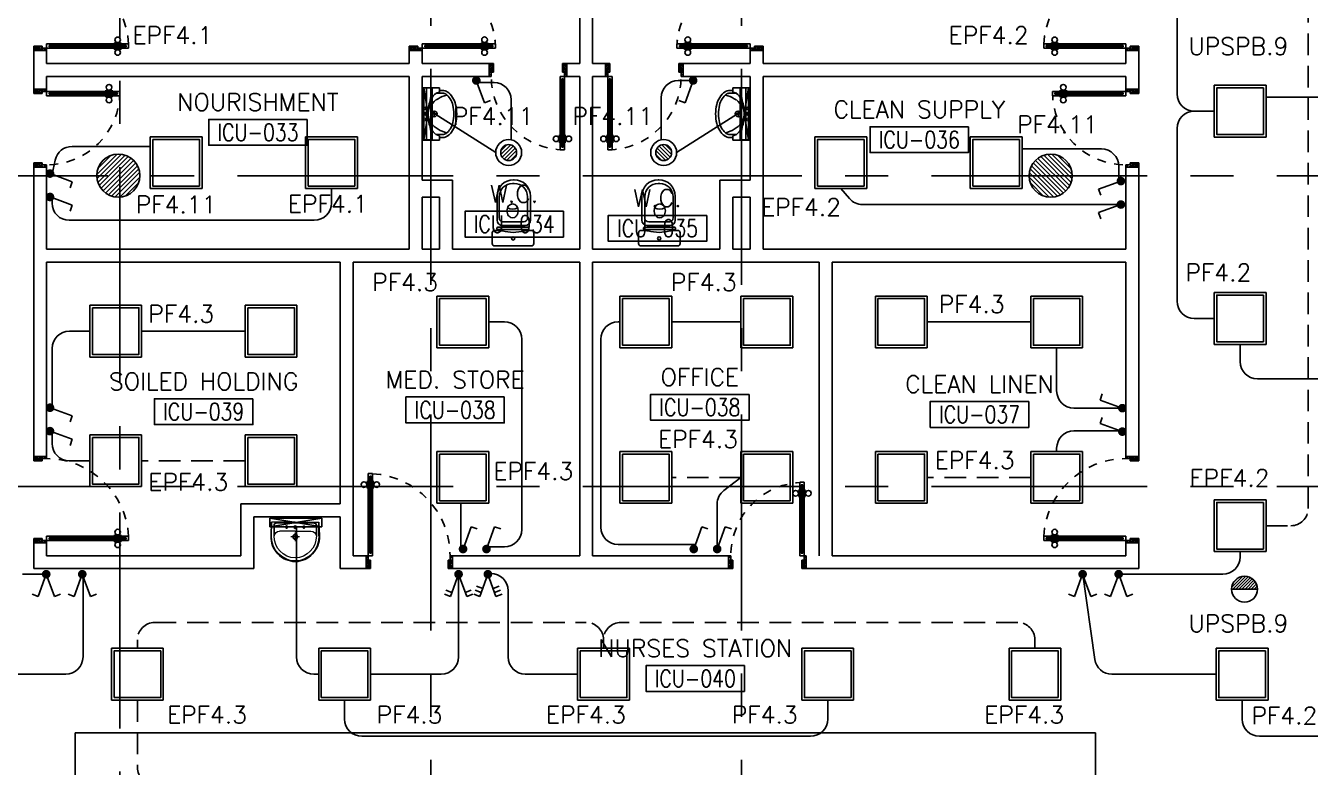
# Model space of a CAD drawing. Extents: x -0.3 to 91.9, y -1.1 to 78.4.
# Drawn here: x 61.9 to 76.78, y 13.3 to 21.89 of the extents above; entities that cross this region are included whole.
import ezdxf
from ezdxf.enums import TextEntityAlignment as Align

# ---------------------------------------------------------------- set-up
doc = ezdxf.new("R2010")
doc.units = 0
doc.header["$MEASUREMENT"] = 0
for name, pattern in [('CENTERX2', [4, 2.5, -0.5, 0.5, -0.5]), ('DASHED', [0.75, 0.5, -0.25]), ('HIDDEN', [0.375, 0.25, -0.125])]:
    doc.linetypes.add(name, pattern=pattern)
doc.layers.get('0').update_dxf_attribs({"linetype": 'CONTINUOUS'})
for name, color, linetype in [('A_COUNTER', 7, 'CONTINUOUS'), ('AXES', 11, 'CENTERX2'), ('DOOR', 7, 'CONTINUOUS'), ('E-CLINE', 4, 'CONTINUOUS'), ('E-HLINE', 4, 'HIDDEN'), ('E-LITE', 4, 'CONTINUOUS'), ('E-SWITCH', 4, 'CONTINUOUS'), ('E-TEXT', 4, 'CONTINUOUS'), ('E-TRXT', 4, 'CONTINUOUS'), ('EL-LITE', 4, 'CONTINUOUS'), ('FIX', 11, 'CONTINUOUS'), ('HAT', 11, 'CONTINUOUS'), ('Locker', 11, 'CONTINUOUS'), ('RM-BOX', 11, 'CONTINUOUS'), ('RM-NAME', 11, 'CONTINUOUS'), ('RM-NO', 11, 'CONTINUOUS'), ('SUNI-FUR', 11, 'CONTINUOUS'), ('WALL', 11, 'CONTINUOUS')]:
    doc.layers.add(name, color=color, linetype=linetype)
doc.styles.add('ROMANS', font='ROMANS.shx', dxfattribs={"width": 0.6})

# ---------------------------------------------------------------- blocks, each defined once
blk = doc.blocks.new('DOOR90')
at = {"layer": 'DOOR', "color": 0, "linetype": 'ByBlock'}
for p, q in [((-150, 0), (-150, -25)), ((-150, 0), (0, 0)), ((0, -50), (0, 0)), ((-1000, -25), (-1000, -75)), ((-1000, -75), (-1000, -25)), ((-950, -25), (-1000, -25)), ((-950, -75), (-1000, -75)), ((-970, -42), (-970, -58)), ((-950, -42), (-970, -42)), ((-950, -58), (-970, -58)), ((-950, -25), (-950, -42)), ((-950, -58), (-950, -75)), ((-918, -25), (-918, -18)), ((-828, -18), (-918, -18)), ((-918, -75), (-918, -82)), ((-828, -82), (-918, -82)), ((-905, -18), (-905, -9)), ((-905, -9), (-840, -9)), ((-905, -18), (-840, -18)), ((-905, -82), (-905, -91)), ((-905, -82), (-840, -82)), ((-905, -91), (-840, -91)), ((-840, -18), (-840, -9)), ((-840, -82), (-840, -91)), ((-828, -25), (-828, -18)), ((-828, -75), (-828, -82)), ((-200, -42), (-200, -25)), ((-200, -25), (-150, -25)), ((-180, -42), (-200, -42)), ((-200, -75), (-200, -58)), ((-200, -58), (-180, -58)), ((-150, -75), (-200, -75)), ((-180, -58), (-180, -42)), ((-150, -75), (-150, -25)), ((-150, -25), (-100, -25)), ((-100, -25), (-100, -50)), ((-100, -50), (0, -50)), ((-150, -900), (-150, -875)), ((-150, -875), (-100, -875)), ((-100, -850), (0, -850)), ((-100, -875), (-100, -850)), ((0, -850), (0, -900)), ((0, -900), (-150, -900)), ((-150, -900), (0, -900))]:
    blk.add_line(p, q, dxfattribs=at)
at = {"layer": 'DOOR', "color": 9, "linetype": 'ByBlock'}
for p, q in [((0, -50), (-114, 0)), ((0, -50), (-40, 0)), ((0, -50), (-100, -37)), ((0, -850), (-114, -900)), ((0, -850), (-100, -863)), ((0, -850), (-40, -900))]:
    blk.add_line(p, q, dxfattribs=at)
at = {"layer": 'DOOR', "linetype": 'ByBlock'}
for p, q in [((-200, -25), (-950, -25)), ((-200, -42), (-950, -42)), ((-200, -58), (-950, -58)), ((-950, -75), (-200, -75))]:
    blk.add_line(p, q, dxfattribs=at)
at = {"layer": 'DOOR', "color": 0, "linetype": 'ByBlock'}
for centre in [(-873, 24), (-873, -124)]:
    blk.add_circle(centre, 32.4, dxfattribs=at)
at = {"layer": 'DOOR', "color": 9, "linetype": 'ByBlock'}
for centre, radius, start, end in [((0, -50), 154, 161.1053, 166.2858), ((0, -50), 134, 158.1598, 169.28), ((0, -50), 94.4, 148.0182, 180), ((0, -50), 74.4, 137.7764, 180), ((0, -50), 114, 154.0838, 167.3774), ((0, -50), 54.4, 113.2074, 180), ((0, -50), 34.4, 90, 180), ((0, -50), 14.4, 90, 180), ((0, -850), 154, 193.7142, 198.8947), ((0, -850), 134, 190.72, 201.8402), ((0, -850), 94.4, 180, 211.9818), ((0, -850), 74.4, 180, 222.2236), ((0, -850), 54.4, 180, 246.7926), ((0, -850), 34.4, 180, 270), ((0, -850), 14.4, 180, 270)]:
    blk.add_arc(centre, radius, start, end, dxfattribs=at)
at = {"layer": 'DOOR', "linetype": 'HIDDEN', "ltscale": 0.5}
blk.add_arc((-150, -25), 850, 180, 270, dxfattribs=at)
blk = doc.blocks.new('3')
at = {"layer": 'FIX', "linetype": 'Continuous'}
for p, q in [((-0.304, -0.192), (-0.304, 0)), ((-0.304, 0), (0.304, 0)), ((0.304, 0), (0.304, -0.192)), ((-0.304, -0.039), (0.304, -0.039)), ((-0.032, -0.13), (0.032, -0.13)), ((-0.016, -0.021), (0.015, -0.021)), ((0, -0.005), (0, -0.037)), ((0, -0.098), (0, -0.162)), ((-0.254, -0.192), (-0.304, -0.192)), ((-0.271, -0.192), (-0.271, -0.228)), ((-0.239, -0.15), (-0.254, -0.192)), ((-0.239, -0.15), (-0.239, -0.228)), ((0.254, -0.192), (0.239, -0.15)), ((0.239, -0.228), (0.239, -0.15)), ((0.304, -0.192), (0.254, -0.192)), ((0.271, -0.228), (0.271, -0.192))]:
    blk.add_line(p, q, dxfattribs=at)
for centre, radius in [((-0.065, -0.021), 0.0124), ((0, -0.13), 0.0325), ((0, -0.021), 0.0155), ((0.065, -0.021), 0.0124)]:
    blk.add_circle(centre, radius, dxfattribs=at)
for centre, radius, start, end in [((-0.085, -0.267), 0.193, 117.0377, 142.6695), ((-0.034, -0.367), 0.306, 101.9363, 117.0377), ((0.04, -0.297), 0.25, 119.7236, 144.0392), ((0, -0.527), 0.469, 90, 101.9363), ((-0.003, -0.228), 0.168, 88.8322, 118.5559), ((0.008, -0.528), 0.47, 79.0105, 90.9468), ((0.012, -0.189), 0.13, 60.5546, 95.1464), ((-0.054, -0.312), 0.27, 36.9422, 61.2578), ((0.028, -0.365), 0.307, 61.8122, 76.9135), ((0.085, -0.267), 0.193, 37.3305, 62.9623), ((-0.171, -0.228), 0.101, 180, 214.673), ((-0.089, -0.171), 0.2, 214.673, 239.0867), ((-0.171, -0.228), 0.068, 180, 214.673), ((-0.089, -0.171), 0.167, 214.673, 239.0867), ((0.204, -0.373), 0.433, 163.2739, 167.2641), ((0.104, -0.343), 0.328, 144.0392, 163.2739), ((-0.104, -0.343), 0.328, 16.7261, 35.9608), ((0.083, -0.16), 0.18, 300.9133, 325.327), ((0.083, -0.16), 0.212, 300.9133, 325.327), ((-0.204, -0.373), 0.433, 12.625, 16.7261), ((0.187, -0.234), 0.0525, 326.7916, 6.9107), ((0.191, -0.235), 0.0807, 325.327, 5.4461), ((-0.035, -0.081), 0.305, 239.0867, 256.0699), ((-0.035, -0.081), 0.272, 239.0867, 256.0699), ((0, 0.062), 0.452, 256.0699, 270), ((0, 0.062), 0.419, 256.0699, 270), ((0, 0.062), 0.419, 270, 283.9301), ((0, 0.062), 0.452, 270, 283.9301), ((0.035, -0.081), 0.272, 283.9301, 300.9133), ((0.035, -0.081), 0.305, 283.9301, 300.9133)]:
    blk.add_arc(centre, radius, start, end, dxfattribs=at)
blk = doc.blocks.new('2')
at = {"layer": 'FIX', "linetype": 'Continuous'}
for p, q in [((0.014, 0.765), (0.004, 0.765)), ((0.014, 0.724), (-0.005, 0.724)), ((-0.185, 0.576), (-0.185, 0.3)), ((-0.159, 0.57), (-0.159, 0.32)), ((-0.005, 0.487), (-0.029, 0.481)), ((0.019, 0.481), (-0.005, 0.487)), ((0.168, 0.32), (0.168, 0.57)), ((0.203, 0.3), (0.203, 0.576)), ((-0.065, 0.438), (-0.07, 0.406)), ((-0.07, 0.406), (-0.065, 0.375)), ((-0.029, 0.331), (-0.005, 0.326)), ((-0.005, 0.326), (0.019, 0.331)), ((0.06, 0.406), (0.055, 0.438)), ((0.057, 0.377), (0.06, 0.406)), ((-0.241, 0.03), (-0.241, 0.15)), ((-0.211, 0.18), (-0.17, 0.18)), ((-0.186, 0.199), (-0.186, 0.208)), ((-0.176, 0.218), (0.172, 0.218)), ((0.172, 0.189), (-0.176, 0.189)), ((-0.122, 0.237), (0.009, 0.237)), ((-0.113, 0.279), (0.008, 0.279)), ((0.001, 0.279), (0.123, 0.279)), ((0.008, 0.279), (0.001, 0.279)), ((0.009, 0.237), (0.14, 0.237)), ((0.174, 0.18), (0.211, 0.18)), ((0.174, 0.18), (0.174, 0.18)), ((0.182, 0.208), (0.182, 0.199)), ((0.241, 0.15), (0.241, 0.03)), ((0.211, 0), (-0.211, 0))]:
    blk.add_line(p, q, dxfattribs=at)
blk.add_circle((0.002, 0.087), 0.0184, dxfattribs=at)
for centre, radius, start, end in [((0.004, 0.576), 0.189, 90, 180), ((0.014, 0.576), 0.189, 0, 90), ((-0.005, 0.57), 0.154, 90, 180), ((0.014, 0.57), 0.154, 0, 90), ((0.013, 0.412), 0.082, 141.0758, 161.504), ((0.002, 0.421), 0.0682, 117.1532, 141.0758), ((-0.012, 0.421), 0.0682, 38.9242, 62.8468), ((-0.023, 0.412), 0.082, 18.496, 38.9242), ((-0.122, 0.3), 0.063, 180, 270), ((-0.116, 0.322), 0.0432, 183.5129, 273.5129), ((0.013, 0.401), 0.082, 198.496, 218.9242), ((-0.007, 0.537), 0.112, 239.4234, 302.9162), ((0.002, 0.392), 0.0682, 218.9242, 242.8468), ((-0.012, 0.392), 0.0682, 297.1532, 321.0758), ((-0.029, 0.406), 0.0901, 321.0758, 341.504), ((0.125, 0.322), 0.0432, 266.4871, 356.4871), ((0.14, 0.3), 0.063, 270, 0), ((-0.211, 0.15), 0.03, 90, 180), ((-0.176, 0.208), 0.01, 90, 180), ((-0.176, 0.199), 0.01, 180, 270), ((-0.201, -0.252), 0.433, 79.7535, 85.8109), ((0.075, 1.126), 0.973, 258.1938, 265.7347), ((-0.07, 1.126), 0.973, 274.2653, 281.8062), ((0.206, -0.252), 0.433, 94.1891, 100.2465), ((0.172, 0.208), 0.01, 0, 90), ((0.172, 0.199), 0.01, 270, 0), ((0.211, 0.15), 0.03, 0, 90), ((-0.211, 0.03), 0.03, 180, 270), ((0.211, 0.03), 0.03, 270, 0)]:
    blk.add_arc(centre, radius, start, end, dxfattribs=at)
blk = doc.blocks.new('DOOR-10')
at = {"layer": 'DOOR', "color": 0, "linetype": 'ByBlock'}
for p, q in [((-26, 1100), (-76, 1100)), ((-76, 1100), (-26, 1100)), ((-76, 1050), (-76, 1100)), ((-59, 1050), (-76, 1050)), ((-43, 1070), (-59, 1070)), ((-59, 1050), (-59, 1070)), ((-43, 1050), (-43, 1070)), ((-26, 1050), (-43, 1050)), ((-26, 1050), (-26, 1100)), ((-83, 1005), (-92, 1005)), ((-92, 1005), (-92, 940)), ((-83, 940), (-92, 940)), ((-76, 1018), (-83, 1018)), ((-83, 928), (-83, 1018)), ((-83, 1005), (-83, 940)), ((-76, 928), (-83, 928)), ((-26, 1018), (-18, 1018)), ((-26, 928), (-18, 928)), ((-18, 928), (-18, 1018)), ((-18, 1005), (-9, 1005)), ((-18, 1005), (-18, 940)), ((-18, 940), (-9, 940)), ((-9, 1005), (-9, 940)), ((-1001, 0), (-1001, 150)), ((-1001, 150), (-976, 150)), ((-1001, 150), (-1001, 0)), ((-976, 150), (-976, 100)), ((-76, 200), (-59, 200)), ((-76, 150), (-76, 200)), ((-76, 150), (-26, 150)), ((-59, 200), (-59, 180)), ((-59, 180), (-43, 180)), ((-43, 200), (-26, 200)), ((-43, 180), (-43, 200)), ((-26, 200), (-26, 150)), ((-1, 150), (-26, 150)), ((-26, 150), (-26, 100)), ((-951, 0), (-1001, 0)), ((-976, 100), (-951, 100)), ((-951, 100), (-951, 0)), ((-51, 100), (-51, 0)), ((-26, 100), (-51, 100)), ((-51, 0), (-1, 0))]:
    blk.add_line(p, q, dxfattribs=at)
at = {"layer": 'DOOR', "linetype": 'ByBlock'}
for p, q in [((-76, 1050), (-76, 200)), ((-59, 200), (-59, 1050)), ((-43, 200), (-43, 1050)), ((-26, 200), (-26, 1050))]:
    blk.add_line(p, q, dxfattribs=at)
at = {"layer": 'DOOR', "color": 9, "linetype": 'ByBlock'}
for p, q in [((-1, 0), (-1, 150)), ((-951, 0), (-1001, 114)), ((-951, 0), (-1001, 40)), ((-951, 0), (-964, 100)), ((-51, 0), (-1, 114)), ((-51, 0), (-37, 100)), ((-51, 0), (-1, 40))]:
    blk.add_line(p, q, dxfattribs=at)
at = {"layer": 'DOOR', "color": 0, "linetype": 'ByBlock'}
for centre in [(-124, 973), (23, 973)]:
    blk.add_circle(centre, 32.4, dxfattribs=at)
at = {"layer": 'DOOR', "linetype": 'HIDDEN', "ltscale": 0.5}
blk.add_arc((-23, 149), 952, 93.1482, 179.9482, dxfattribs=at)
at = {"layer": 'DOOR', "color": 9, "linetype": 'ByBlock'}
for centre, radius, start, end in [((-951, 0), 154, 103.7142, 108.8947), ((-51, 0), 154, 71.1053, 76.2858), ((-951, 0), 134, 100.72, 111.8402), ((-951, 0), 94.4, 90, 121.9818), ((-951, 0), 74.4, 90, 132.2236), ((-951, 0), 54.4, 90, 156.7926), ((-951, 0), 34.4, 90, 180), ((-951, 0), 14.4, 90, 180), ((-51, 0), 94.4, 58.0182, 90), ((-51, 0), 74.4, 47.7764, 90), ((-51, 0), 54.4, 23.2074, 90), ((-51, 0), 34.4, 0, 90), ((-51, 0), 14.4, 0, 90), ((-51, 0), 134, 68.1598, 79.28), ((-51, 0), 114, 64.0838, 77.3774)]:
    blk.add_arc(centre, radius, start, end, dxfattribs=at)
blk = doc.blocks.new('RM1')
at = {"layer": 'RM-BOX'}
blk.add_lwpolyline([(570, -200), (-570, -200), (-570, -500), (570, -500)], close=True, dxfattribs=at)
at = {"layer": 'RM-NAME', "style": 'ROMANS'}
for tag, p in [('ROOMNAME1', (0, 324)), ('ROOMNAME2', (0, 0))]:
    blk.add_attdef(tag, text='', height=200, dxfattribs=at).set_placement(p, align=Align.MIDDLE)
at = {"layer": 'RM-NO', "style": 'ROMANS', "width": 0.8}
blk.add_attdef('ROOMNO', text='', height=200, dxfattribs=at).set_placement((0, -350), align=Align.MIDDLE)
blk = doc.blocks.new('LAV1')
at = {"layer": 'FIX', "linetype": 'ByBlock', "ltscale": 0.3}
for p, q in [((-280, 210), (-275, 50)), ((-245, 210), (-245, 85)), ((245, 210), (245, 85)), ((280, 210), (275, 50)), ((0, 60), (-220, 60)), ((0, 60), (220, 60))]:
    blk.add_line(p, q, dxfattribs=at)
at = {"layer": 'FIX', "linetype": 'Continuous', "lineweight": 20}
for p, q in [((-275, 210), (-275, 50)), ((0, 155), (-181, 155)), ((0, 155), (181, 155)), ((275, 210), (275, 50)), ((0, 50), (-275, 50)), ((0, 50), (-252, 50)), ((0, 50), (252, 50)), ((0, 50), (275, 50))]:
    blk.add_line(p, q, dxfattribs=at)
at = {"layer": 'FIX', "linetype": 'DASHED', "lineweight": 20, "ltscale": 0.05}
for p, q in [((50, 220), (-50, 220)), ((0, 170), (0, 270)), ((0, 170), (0, 270))]:
    blk.add_line(p, q, dxfattribs=at)
at = {"layer": 'FIX', "lineweight": 20}
for p, q in [((16, 107), (-15, 107)), ((0, 92), (0, 123))]:
    blk.add_line(p, q, dxfattribs=at)
for centre, radius in [((0, 220), 29.5), ((0, 220), 22.5), ((0, 107), 15.5)]:
    blk.add_circle(centre, radius, dxfattribs=at)
at = {"layer": 'FIX', "linetype": 'HIDDEN', "lineweight": 20, "ltscale": 0.05}
for centre in [(-100, 107), (100, 107)]:
    blk.add_circle(centre, 12.4, dxfattribs=at)
at = {"layer": 'FIX', "linetype": 'ByBlock', "ltscale": 0.3}
for centre, radius, start, end in [((7, 220), 287, 91.3776, 182.0064), ((-7, 220), 287, 357.9936, 88.6224), ((-220, 85), 24.9, 179.7021, 269.9486), ((220, 85), 24.9, 270.0514, 0.2979)]:
    blk.add_arc(centre, radius, start, end, dxfattribs=at)
at = {"layer": 'FIX', "linetype": 'Continuous', "lineweight": 20}
for centre, radius, start, end in [((8, 217), 283, 91.6988, 181.351), ((8, 212), 253, 91.7328, 180.4884), ((-8, 217), 283, 358.649, 88.3012), ((-8, 212), 253, 359.5116, 88.2672), ((-179, 222), 66.9, 190.2006, 268.0786), ((179, 222), 66.9, 271.9214, 349.7994)]:
    blk.add_arc(centre, radius, start, end, dxfattribs=at)
blk = doc.blocks.new('L42')
at = {"layer": 'E-LITE'}
for p, q in [((0.3, 0.3), (-0.3, 0.3)), ((-0.3, 0.3), (-0.3, -0.3)), ((0.3, -0.3), (0.3, 0.3)), ((-0.3, -0.3), (0.3, -0.3))]:
    blk.add_line(p, q, dxfattribs=at)
at = {"layer": 'E-LITE', "color": 8}
blk.add_lwpolyline([(-0.27, 0.27), (-0.27, -0.27), (0.27, -0.27), (0.27, 0.27)], close=True, dxfattribs=at)
blk = doc.blocks.new('2G2W')
for p, q in [((0.517, 0.188), (0.466, 0.329)), ((0, 0), (0.517, 0.188)), ((0, 0), (0.517, -0.188)), ((0.423, 0.154), (0.372, 0.295)), ((0.423, -0.154), (0.372, -0.295)), ((0.517, -0.188), (0.466, -0.329))]:
    blk.add_line(p, q)
at = {"const_width": 0.1}
blk.add_lwpolyline([(-0.05, 0, 1), (0.05, 0, 1)], format="xyb", close=True, dxfattribs=at)
blk = doc.blocks.new('MR20')
at = {"layer": 'E-LITE'}
for p, q in [((-300, 100), (-300, 0)), ((-300, 100), (-300, 0)), ((-300, 0), (300, 0)), ((-300, 0), (300, 0)), ((-300, 0), (300, 0)), ((-300, 0), (-300, 0)), ((300, 0), (300, 100)), ((300, 0), (300, 100)), ((300, 0), (300, 0))]:
    blk.add_line(p, q, dxfattribs=at)
at = {"layer": 'E-LITE', "color": 3}
blk.add_line((300, 100), (-300, 100), dxfattribs=at)
at = {"layer": 'E-LITE', "color": 8}
for p, q in [((300, 0), (-300, 100)), ((300, 100), (-300, 0))]:
    blk.add_line(p, q, dxfattribs=at)
blk = doc.blocks.new('3G2W')
for p, q in [((0.517, 0.188), (0.466, 0.329)), ((0, 0), (0.517, 0.188)), ((0, 0), (0.517, -0.188)), ((0.329, 0.12), (0.278, 0.261)), ((0.423, 0.154), (0.372, 0.295)), ((0.329, -0.12), (0.278, -0.261)), ((0.423, -0.154), (0.372, -0.295)), ((0.517, -0.188), (0.466, -0.329))]:
    blk.add_line(p, q)
at = {"const_width": 0.1}
blk.add_lwpolyline([(-0.05, 0, 1), (0.05, 0, 1)], format="xyb", close=True, dxfattribs=at)
blk = doc.blocks.new('*X59')
at = {"color": 0}
for p, q in [((21548.527, 18540.142), (21548.801, 18540.415)), ((21548.529, 18539.966), (21548.977, 18540.414)), ((21548.584, 18539.845), (21549.098, 18540.359)), ((21548.672, 18539.756), (21549.187, 18540.271)), ((21548.793, 18539.7), (21549.243, 18540.15)), ((21548.966, 18539.696), (21549.246, 18539.977))]:
    blk.add_line(p, q, dxfattribs=at)
blk = doc.blocks.new('SPOT')
at = {"layer": 'E-LITE'}
for radius in [0.6, 0.369]:
    blk.add_circle((0, 0), radius, dxfattribs=at)
at = {"layer": 'E-LITE', "color": 8}
blk.add_blockref('*X59', (-21548.886, -18540.056), dxfattribs=at)
blk = doc.blocks.new('EL')
at = {"layer": 'EL-LITE'}
h = blk.add_hatch(dxfattribs=at)
h.set_pattern_fill('ANSI31', color=4, scale=0.2, style=0)
h.set_pattern_definition([(45, (587.071197, 567.777136), (-0.0176776695, 0.0176776695), [])])
h.paths.add_polyline_path([(0.15, 0, 1), (-0.15, 0)])
at = {"layer": 'EL-LITE', "color": 4}
blk.add_line((-0.15, 0), (0.15, 0), dxfattribs=at)
blk.add_circle((0, 0), 0.15, dxfattribs=at)

msp = doc.modelspace()

# ---------------------------------------------------------------- hatches: boundary and pattern name
at = {"layer": 'HAT'}
h = msp.add_hatch(dxfattribs=at)
h.set_pattern_fill('ANSI31', color=256, scale=0.3, style=0)
h.set_pattern_definition([(45, (1.729704, -23.483337), (-0.026516504, 0.026516504), [])])
h.paths.add_polyline_path([(62.72, 20.1511), (62.97, 20.1511), (62.97, 20.4011, 0.4142136)])
h.paths.add_polyline_path([(62.97, 20.4011), (62.97, 20.1511), (63.22, 20.1511, 0.4142136)])
h.paths.add_polyline_path([(63.22, 20.1511), (62.97, 20.1511), (62.97, 19.9011, 0.4142136)])
h.paths.add_polyline_path([(62.97, 20.1511), (62.72, 20.1511, 0.4142136), (62.97, 19.9011)])
h = msp.add_hatch(dxfattribs=at)
h.set_pattern_fill('ANSI31', color=256, scale=0.3, style=0)
h.set_pattern_definition([(135, (135.011403, -23.484444), (0.026516504, 0.026516504), [])])
h.paths.add_polyline_path([(74.0211, 20.15), (73.7711, 20.15), (73.7711, 20.4, -0.4142136)])
h.paths.add_polyline_path([(73.7711, 20.4), (73.7711, 20.15), (73.5211, 20.15, -0.4142136)])
h.paths.add_polyline_path([(73.5211, 20.15), (73.7711, 20.15), (73.7711, 19.9, -0.4142136)])
h.paths.add_polyline_path([(73.7711, 20.15), (74.0211, 20.15, -0.4142136), (73.7711, 19.9)])

# ---------------------------------------------------------------- linework, layer by layer
at = {"layer": 'A_COUNTER'}
msp.add_line((62.47, 13.7), (74.2911, 13.7), dxfattribs=at)
at = {"layer": 'AXES'}
for p, q in [((66.59, -1.1143), (66.59, 77.6984)), ((66.59, -1.1143), (66.59, 77.6984)), ((70.19, -1.1143), (70.19, 77.6984)), ((70.19, -1.1143), (70.19, 77.6984)), ((62.99, 5.75), (62.99, 64.57)), ((0.35, 20.15), (68.39, 20.15)), ((68.39, 20.15), (84.59, 20.15)), ((0.35, 16.55), (68.39, 16.55)), ((68.39, 16.55), (84.3433, 16.55))]:
    msp.add_line(p, q, dxfattribs=at)
at = {"layer": 'E-CLINE', "color": 4}
for p, q in [((75.2343, 21.0972), (75.2343, 25.0253)), ((78.015, 21.0575), (76.265, 21.0575)), ((67.3422, 20.4175), (66.6051, 20.8851)), ((69.4378, 20.4175), (70.1749, 20.8851)), ((75.2343, 20.6972), (75.2343, 18.6972)), ((70.1832, 18.4567), (69.3813, 18.4567)), ((73.54, 18.4567), (72.34, 18.4567)), ((75.665, 18.4972), (75.4343, 18.4972)), ((64.44, 18.35), (63.24, 18.35)), ((75.965, 18.1972), (75.965, 17.9972)), ((76.165, 17.7972), (78.1885, 17.7972)), ((65.7915, 13.6589), (67.8432, 13.6589)), ((65.7915, 13.6589), (70.9885, 13.6589)), ((78.1885, 13.6589), (76.1885, 13.6589))]:
    msp.add_line(p, q, dxfattribs=at)
at = {"layer": 'E-CLINE', "color": 4, "linetype": 'ByBlock'}
for p, q in [((75.665, 20.8972), (75.4343, 20.8972)), ((65.0354, 16.0812), (65.0354, 14.5775)), ((65.2915, 14.3775), (65.2354, 14.3775)), ((65.5915, 14.0775), (65.5915, 13.8589)), ((71.1885, 14.0775), (71.1885, 13.8589)), ((75.9885, 14.0775), (75.9885, 13.8589))]:
    msp.add_line(p, q, dxfattribs=at)
for centre, start, end in [((75.4343, 21.0972), 270, 270), ((75.4343, 21.0972), 180, 270), ((75.4343, 20.6972), 90, 90), ((75.4343, 20.6972), 90, 180), ((65.2354, 14.5775), 180, 270), ((65.7915, 13.8589), 180, 270), ((70.9885, 13.8589), 270, 0), ((76.1885, 13.8589), 180, 270)]:
    msp.add_arc(centre, 0.2, start, end, dxfattribs=at)
at = {"layer": 'E-CLINE', "color": 4}
for centre in [(75.4343, 18.6972), (76.165, 17.9972)]:
    msp.add_arc(centre, 0.2, 180, 270, dxfattribs=at)
at = {"layer": 'E-HLINE', "color": 4}
for p, q in [((76.7535, 16.2972), (76.7535, 22.9611)), ((64.44, 16.85), (63.24, 16.85)), ((70.1832, 16.6567), (69.3813, 16.6567)), ((73.54, 16.6567), (72.34, 16.6567)), ((76.265, 16.0972), (76.5535, 16.0972)), ((62.1103, 15.5358), (61.8244, 15.5358)), ((63.3915, 14.9775), (68.3915, 14.9775)), ((73.3885, 14.9775), (68.7915, 14.9775)), ((63.1915, 14.6775), (63.1915, 14.7775)), ((68.5915, 14.6775), (68.5915, 14.7775)), ((73.5885, 14.6775), (73.5885, 14.7775)), ((63.1915, 14.0775), (63.1915, 13.3))]:
    msp.add_line(p, q, dxfattribs=at)
for centre, start, end in [((76.5535, 16.2972), 270, 0), ((63.3915, 14.7775), 90, 180), ((68.3915, 14.7775), 0, 90), ((68.7915, 14.7775), 90, 180), ((73.3885, 14.7775), 0, 90), ((63.3915, 13.3), 180, 270)]:
    msp.add_arc(centre, 0.2, start, end, dxfattribs=at)
at = {"layer": 'E-SWITCH', "color": 4}
for p, q in [((67.1176, 21.2524), (67.2116, 20.994)), ((67.1261, 21.2289), (67.3224, 21.2289)), ((69.6041, 21.2524), (69.4576, 21.2524)), ((69.6291, 21.2524), (69.5351, 20.994)), ((67.2116, 20.994), (67.2821, 21.0196)), ((67.5224, 20.5644), (67.5224, 21.0289)), ((69.2576, 20.5644), (69.2576, 21.0524)), ((69.5351, 20.994), (69.4646, 21.0196)), ((63.34, 20.4889), (62.4343, 20.4889)), ((73.44, 20.4597), (74.3589, 20.4597)), ((62.2389, 20.3316), (62.2027, 20.1662)), ((74.5589, 20.0875), (74.5589, 20.2597)), ((62.1792, 20.1748), (62.4377, 20.0807)), ((62.4377, 20.0807), (62.412, 20.0102)), ((65.44, 20), (65.44, 19.8333)), ((71.34, 20), (71.4391, 19.8853)), ((74.5839, 20.0875), (74.3254, 19.9934)), ((74.3254, 19.9934), (74.3511, 19.923)), ((62.1792, 19.9034), (62.4377, 19.8094)), ((62.2027, 19.8949), (62.2027, 19.8333)), ((62.4377, 19.8094), (62.412, 19.7389)), ((74.6089, 19.8161), (71.5904, 19.8161)), ((74.5839, 19.8161), (74.3254, 19.7221)), ((74.3254, 19.7221), (74.3511, 19.6516)), ((62.4027, 19.6333), (65.24, 19.6333)), ((67.2612, 18.4567), (67.4431, 18.4567)), ((68.7813, 18.4567), (68.7604, 18.4567)), ((62.64, 18.35), (62.4042, 18.35)), ((67.6431, 16.0521), (67.6431, 18.2567)), ((68.5604, 18.2567), (68.5604, 16.0794)), ((73.84, 18.1567), (73.84, 17.6582)), ((62.2042, 17.4637), (62.2042, 18.15)), ((74.3423, 17.5522), (74.3679, 17.6227)), ((62.1792, 17.4637), (62.4377, 17.3696)), ((74.5757, 17.4582), (74.04, 17.4582)), ((74.6007, 17.4582), (74.3423, 17.5522)), ((62.4377, 17.3696), (62.412, 17.2991)), ((74.3423, 17.2808), (74.3679, 17.3513)), ((74.6007, 17.1868), (74.3423, 17.2808)), ((62.1792, 17.1923), (62.4377, 17.0982)), ((62.2027, 17.1837), (62.2027, 17.05)), ((74.5772, 17.1953), (74.04, 17.1953)), ((62.4377, 17.0982), (62.412, 17.0278)), ((73.84, 16.9567), (73.84, 16.9953)), ((62.64, 16.85), (62.4027, 16.85)), ((69.9856, 16.5044), (70.1832, 16.6567)), ((66.9387, 15.8271), (66.9387, 16.3567)), ((69.9076, 15.8271), (69.9076, 16.346)), ((66.9637, 15.8271), (67.0578, 16.0855)), ((67.0578, 16.0855), (67.1282, 16.0599)), ((67.2351, 15.8271), (67.3291, 16.0855)), ((67.3291, 16.0855), (67.3996, 16.0599)), ((69.6363, 15.8271), (69.7303, 16.0855)), ((69.7303, 16.0855), (69.8008, 16.0599)), ((69.9076, 15.8271), (70.0017, 16.0855)), ((70.0017, 16.0855), (70.0722, 16.0599)), ((67.2351, 15.8521), (67.4431, 15.8521)), ((68.7604, 15.8794), (69.6553, 15.8794)), ((75.965, 15.7972), (75.965, 15.7358)), ((62.1353, 15.5358), (62.0413, 15.2774)), ((62.1353, 15.5358), (62.2294, 15.2774)), ((62.553, 15.5358), (62.4589, 15.2774)), ((62.553, 15.5358), (62.647, 15.2774)), ((62.5615, 15.5123), (62.5615, 14.5775)), ((66.912, 14.5775), (66.912, 15.5358)), ((74.1408, 15.5358), (74.0468, 15.2774)), ((74.1408, 15.5608), (74.2812, 14.55)), ((74.1408, 15.5358), (74.2349, 15.2774)), ((74.5585, 15.5358), (74.4644, 15.2774)), ((74.5585, 15.5358), (74.6525, 15.2774)), ((74.5835, 15.5358), (75.765, 15.5358)), ((67.4853, 14.5775), (67.4853, 15.3437)), ((62.0413, 15.2774), (61.9708, 15.303)), ((62.2294, 15.2774), (62.2999, 15.303)), ((62.4589, 15.2774), (62.3884, 15.303)), ((62.647, 15.2774), (62.7175, 15.303)), ((74.0468, 15.2774), (73.9763, 15.303)), ((74.2349, 15.2774), (74.3054, 15.303)), ((74.4644, 15.2774), (74.3939, 15.303)), ((74.6525, 15.2774), (74.723, 15.303)), ((61.0915, 14.3775), (62.3615, 14.3775)), ((65.8915, 14.3775), (66.712, 14.3775)), ((67.6853, 14.3775), (68.2915, 14.3775)), ((75.6885, 14.3775), (74.4793, 14.3775))]:
    msp.add_line(p, q, dxfattribs=at)
at = {"layer": 'E-SWITCH', "color": 4, "const_width": 0.05}
for points in [[(67.1176, 21.2774, -1), (67.1176, 21.2274, -1)], [(69.6291, 21.2774, 1), (69.6291, 21.2274, 1)], [(62.1542, 20.1748, 1), (62.2042, 20.1748, 1)], [(74.6089, 20.0875, -1), (74.5589, 20.0875, -1)], [(62.1542, 19.9034, 1), (62.2042, 19.9034, 1)], [(74.6089, 19.8161, -1), (74.5589, 19.8161, -1)], [(62.1542, 17.4637, 1), (62.2042, 17.4637, 1)], [(74.6257, 17.4582, 1), (74.5757, 17.4582, 1)], [(62.1542, 17.1923, 1), (62.2042, 17.1923, 1)], [(74.6257, 17.1868, 1), (74.5757, 17.1868, 1)], [(66.9637, 15.8021, 1), (66.9637, 15.8521, 1)], [(67.2351, 15.8021, 1), (67.2351, 15.8521, 1)], [(69.6363, 15.8021, 1), (69.6363, 15.8521, 1)], [(69.9076, 15.8021, 1), (69.9076, 15.8521, 1)], [(62.1353, 15.5608, 1), (62.1353, 15.5108, 1)], [(62.553, 15.5608, 1), (62.553, 15.5108, 1)], [(74.1408, 15.5608, 1), (74.1408, 15.5108, 1)], [(74.5585, 15.5608, 1), (74.5585, 15.5108, 1)]]:
    msp.add_lwpolyline(points, format="xyb", close=True, dxfattribs=at)
at = {"layer": 'E-SWITCH', "color": 4}
for centre, start, end in [((67.3224, 21.0289), 0, 90), ((69.4576, 21.0524), 90, 180), ((62.4343, 20.2889), 90, 167.66806), ((74.3589, 20.2597), 0, 90), ((62.4027, 19.8333), 180, 270), ((65.24, 19.8333), 270, 0), ((71.5904, 20.0161), 220.84462, 270), ((67.4431, 18.2567), 0, 90), ((68.7604, 18.2567), 90, 180), ((62.4042, 18.15), 90, 180), ((74.04, 17.6582), 180, 270), ((74.04, 16.9953), 90, 180), ((62.4027, 17.05), 180, 270), ((70.1076, 16.346), 127.61964, 180), ((68.7604, 16.0794), 180, 270), ((67.4431, 16.0521), 270, 0), ((75.765, 15.7358), 270, 0), ((67.2853, 15.3437), 0, 90), ((62.3615, 14.5775), 270, 0), ((66.712, 14.5775), 270, 0), ((67.6853, 14.5775), 180, 270), ((74.4793, 14.5775), 187.90853, 270)]:
    msp.add_arc(centre, 0.2, start, end, dxfattribs=at)
at = {"layer": 'Locker', "color": 0, "linetype": 'ByBlock', "ltscale": 0.3}
for p, q in [((62.47, 12.9511), (62.47, 13.7)), ((74.2911, 12.9511), (74.2911, 13.7))]:
    msp.add_line(p, q, dxfattribs=at)
at = {"layer": 'WALL'}
for p, q in [((68.315, 21.45), (68.315, 24.85)), ((68.465, 21.45), (68.465, 24.85)), ((61.99, 21.6), (62.14, 21.6)), ((61.99, 21.6), (61.99, 21.15)), ((62.14, 21.6), (62.14, 21.45)), ((66.34, 21.6), (66.49, 21.6)), ((66.34, 21.6), (66.34, 21.45)), ((66.49, 21.45), (66.49, 21.6)), ((66.49, 21.6), (66.49, 21.45)), ((70.29, 21.45), (70.29, 21.6)), ((70.44, 21.6), (70.29, 21.6)), ((70.29, 21.6), (70.29, 21.45)), ((70.44, 21.6), (70.44, 21.45)), ((74.64, 21.45), (74.64, 21.6)), ((74.79, 21.6), (74.64, 21.6)), ((74.79, 21.6), (74.79, 21.15)), ((66.34, 21.45), (62.14, 21.45)), ((67.265, 21.45), (66.49, 21.45)), ((67.265, 21.3), (67.265, 21.45)), ((67.265, 21.3), (67.265, 21.45)), ((68.165, 21.3), (68.165, 21.45)), ((68.315, 21.45), (68.165, 21.45)), ((68.165, 21.3), (68.165, 21.45)), ((68.615, 21.45), (68.465, 21.45)), ((68.615, 21.3), (68.615, 21.45)), ((69.515, 21.3), (69.515, 21.45)), ((70.29, 21.45), (69.515, 21.45)), ((74.64, 21.45), (70.44, 21.45)), ((66.34, 21.3), (62.14, 21.3)), ((62.14, 21.3), (62.14, 21.15)), ((66.34, 21.3), (66.34, 19.3)), ((66.49, 21.3), (66.49, 20.1)), ((67.265, 21.3), (66.49, 21.3)), ((68.315, 21.3), (68.165, 21.3)), ((68.315, 19.3), (68.315, 21.3)), ((68.615, 21.3), (68.465, 21.3)), ((68.465, 19.3), (68.465, 21.3)), ((70.29, 21.3), (69.515, 21.3)), ((70.29, 21.3), (70.29, 20.1)), ((74.64, 21.3), (70.44, 21.3)), ((70.44, 21.3), (70.44, 19.3)), ((74.64, 21.15), (74.64, 21.3)), ((61.99, 21.15), (62.14, 21.15)), ((74.79, 21.15), (74.64, 21.15)), ((61.99, 20.25), (62.14, 20.25)), ((61.99, 20.25), (61.99, 16.9)), ((62.14, 20.25), (62.14, 19.3)), ((74.79, 20.25), (74.64, 20.25)), ((74.64, 19.3), (74.64, 20.25)), ((74.79, 20.25), (74.79, 16.9)), ((66.49, 20.1), (66.84, 20.1)), ((66.84, 19.3), (66.84, 20.1)), ((69.94, 19.3), (69.94, 20.1)), ((69.94, 20.1), (70.29, 20.1)), ((66.49, 19.9), (66.49, 19.3)), ((66.49, 19.9), (66.69, 19.9)), ((66.69, 19.3), (66.69, 19.9)), ((70.09, 19.3), (70.09, 19.9)), ((70.09, 19.9), (70.29, 19.9)), ((70.29, 19.9), (70.29, 19.3)), ((66.34, 19.3), (62.14, 19.3)), ((66.69, 19.3), (66.49, 19.3)), ((68.315, 19.3), (66.84, 19.3)), ((69.94, 19.3), (68.465, 19.3)), ((70.29, 19.3), (70.09, 19.3)), ((74.64, 19.3), (70.44, 19.3)), ((65.54, 19.15), (62.14, 19.15)), ((62.14, 19.15), (62.14, 16.9)), ((65.54, 16.35), (65.54, 19.15)), ((65.69, 15.75), (65.69, 19.15)), ((68.315, 19.15), (65.69, 19.15)), ((68.315, 15.75), (68.315, 19.15)), ((71.09, 19.15), (68.465, 19.15)), ((68.465, 15.75), (68.465, 19.15)), ((71.09, 15.75), (71.09, 19.15)), ((74.64, 19.15), (71.24, 19.15)), ((71.24, 15.75), (71.24, 19.15)), ((74.64, 16.9), (74.64, 19.15)), ((62.14, 16.9), (61.99, 16.9)), ((74.79, 16.9), (74.64, 16.9)), ((64.39, 15.75), (64.39, 16.35)), ((65.54, 16.35), (64.39, 16.35)), ((64.54, 15.6), (64.54, 16.2)), ((65.54, 16.2), (64.54, 16.2)), ((65.54, 15.6), (65.54, 16.2)), ((62.14, 15.9), (61.99, 15.9)), ((61.99, 15.9), (61.99, 15.6)), ((62.14, 15.9), (62.14, 15.75)), ((74.64, 15.75), (74.64, 15.9)), ((74.79, 15.9), (74.64, 15.9)), ((74.79, 15.9), (74.79, 15.6)), ((64.39, 15.75), (62.14, 15.75)), ((65.84, 15.75), (65.69, 15.75)), ((65.84, 15.6), (65.84, 15.75)), ((66.84, 15.6), (66.84, 15.75)), ((68.315, 15.75), (66.84, 15.75)), ((70.04, 15.75), (68.465, 15.75)), ((70.04, 15.6), (70.04, 15.75)), ((70.94, 15.6), (70.94, 15.75)), ((71.09, 15.75), (71.09, 15.75)), ((74.64, 15.75), (71.24, 15.75)), ((64.54, 15.6), (61.99, 15.6)), ((65.84, 15.6), (65.54, 15.6)), ((70.04, 15.6), (66.84, 15.6)), ((74.79, 15.6), (70.94, 15.6))]:
    msp.add_line(p, q, dxfattribs=at)
for centre in [(62.97, 20.1511), (73.7711, 20.15)]:
    msp.add_circle(centre, 0.25, dxfattribs=at)

# ---------------------------------------------------------------- block references
at = {"layer": 'DOOR', "color": 0, "linetype": 'ByBlock', "ltscale": 0.3, "yscale": 0.000999999996565748, "zscale": 0.001}
for p, xscale, rotation in [((61.99, 21.5993), 0.000999999996565748, 270), ((74.79, 21.5993), -0.000999999996565748, 90), ((61.99, 15.8993), 0.000999999996565748, 270), ((74.79, 15.8993), -0.000999999996565748, 90)]:
    msp.add_blockref('DOOR-10', p, dxfattribs=dict(at, xscale=xscale, rotation=rotation))
at = {"layer": 'DOOR', "color": 0, "linetype": 'ByBlock', "yscale": 0.000999999996565748, "zscale": 0.001}
for p, xscale, rotation in [((66.34, 21.6), 0.0009999999892897904, 180), ((70.44, 21.6), -0.0009999999892897904, 180), ((68.165, 21.45), -0.000999999996565748, 270), ((68.615, 21.45), 0.000999999996565748, 90)]:
    msp.add_blockref('DOOR90', p, dxfattribs=dict(at, xscale=xscale, rotation=rotation))
for p, xscale in [((61.99, 21.15), -0.0009999999892897904), ((74.79, 21.15), 0.0009999999892897904)]:
    msp.add_blockref('DOOR90', p, dxfattribs=dict(at, xscale=xscale))
at = {"layer": 'DOOR', "color": 0, "linetype": 'ByBlock', "ltscale": 0.3, "xscale": -0.0009999999892897904, "yscale": 0.000999999996565748, "zscale": 0.001}
msp.add_blockref('DOOR-10', (65.8393, 15.6), dxfattribs=at)
at = {"layer": 'E-LITE'}
for name, p, xscale, yscale, zscale, rotation in [('MR20', (66.6077, 20.866), 0.0009999999892897904, 0.0009999999892897904, 0.001, 90), ('MR20', (70.1723, 20.866), -0.0009999999892897904, 0.0009999999892897904, 0.001, 270), ('SPOT', (67.4922, 20.4175), 0.25, 0.25, 0.25, 180), ('SPOT', (69.2878, 20.4175), -0.25, 0.25, 0.25, 180)]:
    msp.add_blockref(name, p, dxfattribs=dict(at, xscale=xscale, yscale=yscale, zscale=zscale, rotation=rotation))
at = {"layer": 'E-LITE', "xscale": -1}
for p in [(75.965, 20.8972), (71.34, 20.3), (73.14, 20.3), (75.965, 18.4972), (75.965, 16.0972)]:
    msp.add_blockref('L42', p, dxfattribs=at)
at = {"layer": 'E-LITE'}
for name, p in [('L42', (63.64, 20.3)), ('L42', (65.44, 20.3)), ('L42', (66.9612, 18.4567)), ('L42', (69.0813, 18.4567)), ('L42', (70.4832, 18.4567)), ('L42', (72.04, 18.4567)), ('L42', (73.84, 18.4567)), ('L42', (62.94, 18.35)), ('L42', (64.74, 18.35)), ('L42', (62.94, 16.85)), ('L42', (64.74, 16.85)), ('L42', (66.9612, 16.6567)), ('L42', (69.0813, 16.6567)), ('L42', (70.4832, 16.6567)), ('L42', (72.04, 16.6567)), ('L42', (73.84, 16.6567)), ('EL', (76.0163, 15.3623))]:
    msp.add_blockref(name, p, dxfattribs=at)
at = {"layer": 'E-LITE', "xscale": 0.0009999999892897904, "yscale": 0.0009999999892897904, "zscale": 0.001}
msp.add_blockref('MR20', (65.0265, 16.083), dxfattribs=at)
at = {"layer": 'E-LITE', "xscale": -1, "rotation": 180}
for p in [(63.1915, 14.3775), (65.5915, 14.3775), (68.5915, 14.3775)]:
    msp.add_blockref('L42', p, dxfattribs=at)
at = {"layer": 'E-LITE', "rotation": 180}
for p in [(71.1885, 14.3775), (73.5885, 14.3775), (75.9885, 14.3775)]:
    msp.add_blockref('L42', p, dxfattribs=at)
at = {"layer": 'E-SWITCH', "color": 4, "xscale": 0.5, "yscale": 0.5, "zscale": 0.5, "rotation": 270}
for name, p in [('2G2W', (66.912, 15.5358)), ('3G2W', (67.2514, 15.5358))]:
    msp.add_blockref(name, p, dxfattribs=at)
at = {"layer": 'FIX', "xscale": -0.0009999999892897904, "yscale": 0.000999999996565748, "zscale": 0.001, "rotation": 180}
msp.add_blockref('LAV1', (65.0199, 16.1887), dxfattribs=at)
at = {"layer": 'RM-NAME', "xscale": 0.0009999999892897904, "yscale": 0.000999999996565748, "zscale": 0.001}
for p, values in [((64.5882, 21.0021), {'ROOMNO': 'ICU-033', 'ROOMNAME2': 'NOURISHMENT'}), ((72.2488, 20.9174), {'ROOMNO': 'ICU-036', 'ROOMNAME2': 'CLEAN SUPPLY'}), ((67.5566, 19.9391), {'ROOMNO': 'ICU-034', 'ROOMNAME2': 'W.C.'}), ((69.2166, 19.8909), {'ROOMNO': 'ICU-035', 'ROOMNAME2': 'W.C.'}), ((63.9594, 17.7676), {'ROOMNO': 'ICU-039', 'ROOMNAME2': 'SOILED HOLDING'}), ((66.8719, 17.7883), {'ROOMNO': 'ICU-038', 'ROOMNAME2': 'MED. STORE'}), ((69.7067, 17.8183), {'ROOMNO': 'ICU-038', 'ROOMNAME2': 'OFFICE'}), ((72.9465, 17.7362), {'ROOMNO': 'ICU-037', 'ROOMNAME2': 'CLEAN LINEN'}), ((69.6539, 14.678), {'ROOMNO': 'ICU-040', 'ROOMNAME2': 'NURSES STATION'})]:
    msp.add_blockref('RM1', p, dxfattribs=at).add_auto_attribs(values)
at = {"layer": 'SUNI-FUR', "rotation": 90}
msp.add_blockref('3', (66.5005, 20.8649), dxfattribs=at)
at = {"layer": 'SUNI-FUR', "xscale": -1, "rotation": 270}
msp.add_blockref('3', (70.2795, 20.8649), dxfattribs=at)
at = {"layer": 'SUNI-FUR'}
msp.add_blockref('2', (67.5428, 19.3366), dxfattribs=at)
at = {"layer": 'SUNI-FUR', "xscale": -1}
msp.add_blockref('2', (69.2372, 19.3366), dxfattribs=at)
at = {"layer": 'WALL', "xscale": 0.000999999996565748, "yscale": 0.000999999996565748, "zscale": 0.001, "rotation": 270}
msp.add_blockref('DOOR90', (70.94, 15.6), dxfattribs=at)

# ---------------------------------------------------------------- texts
at = {"layer": 'E-TEXT', "color": 4, "style": 'ROMANS'}
for s, p in [('EPF4.1', (63.1343, 21.677)), ('EPF4.2', (72.5893, 21.677)), ('PF4.11', (66.8451, 20.7393)), ('PF4.11', (68.2307, 20.7393)), ('PF4.11', (73.3824, 20.6433)), ('PF4.11', (63.1729, 19.7164)), ('EPF4.1', (64.9356, 19.7238)), ('EPF4.2', (70.4162, 19.6865)), ('  PF4.2', (75.0571, 18.9294)), ('PF4.3', (65.9119, 18.8158)), ('PF4.3', (69.3709, 18.8158)), ('PF4.3', (72.4739, 18.5617)), ('PF4.3', (63.3186, 18.45)), ('EPF4.3', (69.2229, 16.9979)), ('EPF4.3', (67.3154, 16.6294)), ('EPF4.3', (72.4276, 16.7565)), ('EPF4.3', (63.3186, 16.5036)), ('  EPF4.2', (75.1058, 16.5497)), ('EPF4.3', (63.5356, 13.8092)), ('PF4.3', (65.9635, 13.8092)), ('EPF4.3', (67.9247, 13.8092)), ('PF4.3', (70.0773, 13.8092)), ('EPF4.3', (73.0019, 13.8092)), ('  PF4.2', (75.8223, 13.7981))]:
    msp.add_text(s, height=0.2, dxfattribs=at).set_placement(p)
at = {"layer": 'E-TRXT', "color": 4, "style": 'ROMANS'}
for p in [(75.3667, 21.5493), (75.3667, 14.8652)]:
    msp.add_text('UPSPB.9', height=0.2, dxfattribs=at).set_placement(p)

doc.saveas('drawing.dxf')
